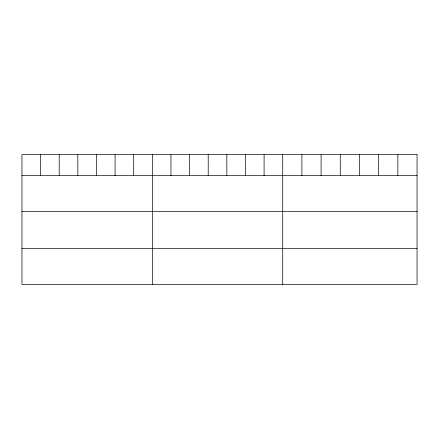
<?xml version="1.0" encoding="UTF-8"?>
<svg xmlns="http://www.w3.org/2000/svg" width="439" height="439" viewBox="0 0 439 439"><rect width="100%" height="100%" fill="white"/><g stroke="black" fill="none" stroke-linecap="round" stroke-linejoin="round"><path stroke-width="0.66" d="M21.95 175.573L417.05 175.573M21.95 211.466L417.05 211.466M21.95 248.441L417.05 248.441M397.86 154.665L397.86 175.573M378.67 154.665L378.67 175.573M359.481 154.665L359.481 175.573M340.285 154.665L340.285 175.573M321.096 154.665L321.096 175.573M301.906 154.665L301.906 175.573M282.716 154.665L282.716 284.335M264.091 154.665L264.091 175.573M245.461 154.665L245.461 175.573M226.837 154.665L226.837 175.573M208.212 154.665L208.212 175.573M189.588 154.665L189.588 175.573M170.958 154.665L170.958 175.573M152.333 154.665L152.333 284.335M133.708 154.665L133.708 175.573M115.078 154.665L115.078 175.573M96.454 154.665L96.454 175.573M77.829 154.665L77.829 175.573M59.205 154.665L59.205 175.573M40.575 154.665L40.575 175.573M417.05 154.665L21.95 154.665L21.95 284.335L417.05 284.335L417.05 154.665"/></g></svg>
